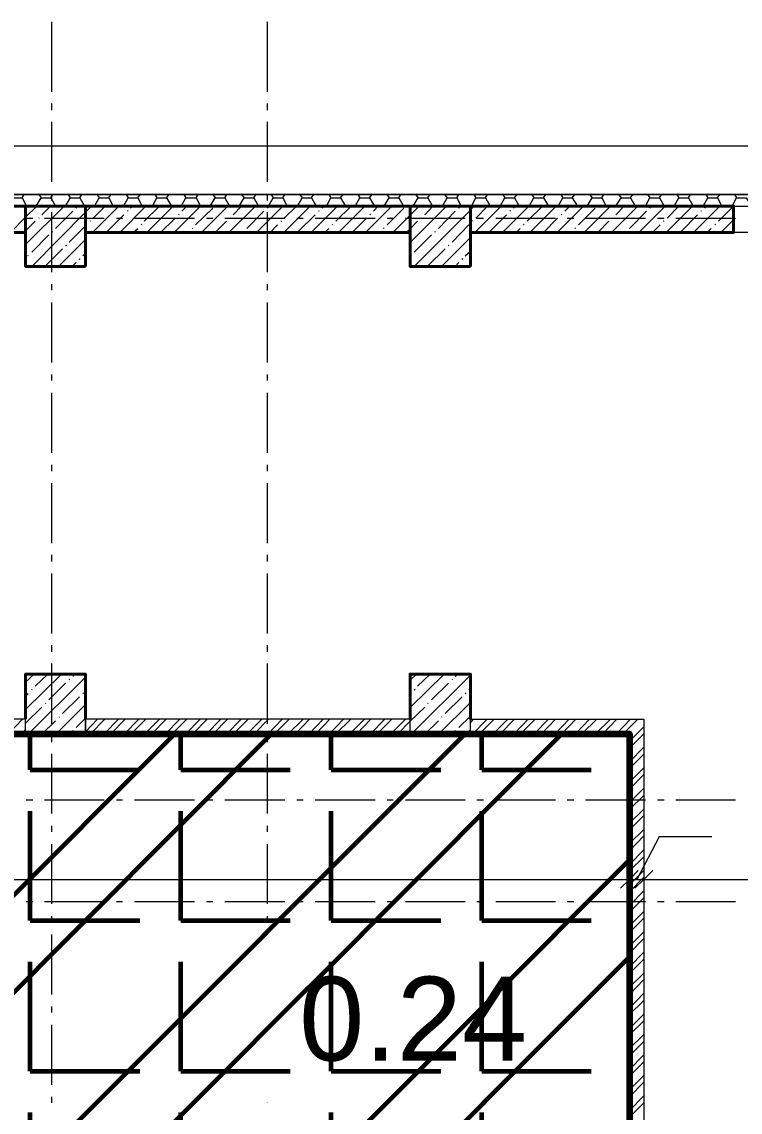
# Model space of a CAD drawing. Header units: millimetres. Extents: x -213911 to 415037, y -3642 to 107391.
# Drawn here: x -133344 to -127343, y 24805 to 33906 of the extents above; entities that cross this region are included whole.
import ezdxf

# ---------------------------------------------------------------- set-up
doc = ezdxf.new("R2010")
doc.units = ezdxf.units.MM
for name, color, linetype, lineweight in [('9.1 Стен подвал шпак', 160, 'Continuous', 90), ('9.2 Потолок подвал шпак', 90, 'Continuous', 60), ('9.3 клининг подвал', 190, 'Continuous', 60), ('Оси', 7, 'Continuous', 9)]:
    doc.layers.add(name, color=color, linetype=linetype, lineweight=lineweight)
doc.styles.get("Standard").update_dxf_attribs({"font": 'arial.ttf'})

msp = doc.modelspace()

# ---------------------------------------------------------------- linework, layer by layer
at = {"lineweight": 40}
for points in [[(-136044.5, 32147.6), (-133312.1, 32147.6), (-133312.1, 32367.9), (-136044.5, 32367.9)], [(-132812.2, 31863.7), (-132812.2, 32367.9), (-133312.1, 32367.9), (-133312.1, 31863.7)], [(-132812.2, 32147.6), (-130100.9, 32147.6), (-130100.9, 32367.9), (-132812.2, 32367.9)], [(-129596.8, 31863.7), (-129596.8, 32367.9), (-130100.9, 32367.9), (-130100.9, 31863.7)], [(-129596.8, 32147.6), (-127398.1, 32147.6), (-127398.1, 32367.9), (-129596.8, 32367.9)]]:
    msp.add_lwpolyline(points, close=True, dxfattribs=at)
for points in [[(-132812.2, 28084.9), (-132812.2, 28462), (-133312.1, 28462), (-133312.1, 28084.9)], [(-129596.8, 28084.9), (-129596.8, 28462), (-130100.9, 28462), (-130100.9, 28084.9)], [(-132812.2, 27962.1), (-133312.1, 27962.1)], [(-129596.8, 27962.1), (-130100.9, 27962.1)]]:
    msp.add_lwpolyline(points, dxfattribs=at)
at = {"lineweight": 18}
for points in [[(-128194.6, 26822.5), (-128266.6, 26746.2), (-128342.8, 26674.2)], [(-128071.7, 26822.5), (-128148, 26746.2), (-128224.2, 26674.2)]]:
    msp.add_lwpolyline(points, dxfattribs=at)
at = {"layer": 'Оси', "lineweight": 9}
for points in [[(-133091.8, 33321), (-133091.8, 33905.7)], [(-131291.3, 33321), (-131291.3, 33905.7)], [(-133091.8, 33168.5), (-133091.8, 33223.6)], [(-131291.3, 33168.5), (-131291.3, 33223.6)], [(-133091.8, 32571.2), (-133091.8, 33071.1)], [(-131291.3, 32571.2), (-131291.3, 33071.1)], [(-122140.8, 32465.3), (-122140.8, 32867.8), (-165211.7, 32867.8), (-165211.7, 29385.5), (-168333.9, 29385.5), (-168333.9, 28983)], [(-207062.6, 32465.3), (-193129.2, 32465.3), (-207062.6, 32465.3), (-207062.6, 32367.9), (-193129.2, 32367.9), (-173269.2, 32367.9), (-173269.2, 28885.6), (-164711.8, 28885.6), (-164711.8, 28983), (-164711.8, 32367.9), (-121873.9, 32367.9), (-121873.9, 28944.9)], [(-133443.4, 32465.3), (-133422.2, 32435.6), (-133341.7, 32435.6), (-133303.6, 32367.9)], [(-133341.7, 32435.6), (-133324.8, 32465.3)], [(-133223.1, 32367.9), (-133180.7, 32435.6)], [(-133201.9, 32465.3), (-133180.7, 32435.6), (-133100.2, 32435.6), (-133062.1, 32367.9)], [(-133100.2, 32435.6), (-133083.3, 32465.3)], [(-133091.8, 32414.5), (-133091.8, 32469.5)], [(-132977.4, 32367.9), (-132939.3, 32435.6)], [(-132956.2, 32465.3), (-132939.3, 32435.6), (-132858.8, 32435.6), (-132820.6, 32367.9)], [(-132858.8, 32435.6), (-132841.8, 32465.3)], [(-132735.9, 32367.9), (-132697.8, 32435.6)], [(-132714.7, 32465.3), (-132697.8, 32435.6), (-132617.3, 32435.6), (-132579.2, 32367.9)], [(-132617.3, 32435.6), (-132600.4, 32465.3)], [(-132494.4, 32367.9), (-132456.3, 32435.6)], [(-132473.3, 32465.3), (-132456.3, 32435.6), (-132375.8, 32435.6), (-132337.7, 32367.9)], [(-132375.8, 32435.6), (-132354.6, 32465.3)], [(-132253, 32367.9), (-132214.8, 32435.6)], [(-132231.8, 32465.3), (-132214.8, 32435.6), (-132134.4, 32435.6), (-132092, 32367.9)], [(-132134.4, 32435.6), (-132113.2, 32465.3)], [(-132011.5, 32367.9), (-131973.4, 32435.6)], [(-131990.3, 32465.3), (-131973.4, 32435.6), (-131888.6, 32435.6), (-131850.5, 32367.9)], [(-131888.6, 32435.6), (-131871.7, 32465.3)], [(-131770, 32367.9), (-131727.7, 32435.6)], [(-131748.8, 32465.3), (-131727.7, 32435.6), (-131647.2, 32435.6), (-131609, 32367.9)], [(-131647.2, 32435.6), (-131630.2, 32465.3)], [(-131528.6, 32367.9), (-131486.2, 32435.6)], [(-131507.4, 32465.3), (-131486.2, 32435.6), (-131405.7, 32435.6), (-131367.6, 32367.9)], [(-131405.7, 32435.6), (-131388.8, 32465.3)], [(-131291.3, 32414.5), (-131291.3, 32469.5)], [(-131282.8, 32367.9), (-131244.7, 32435.6)], [(-131261.7, 32465.3), (-131244.7, 32435.6), (-131164.2, 32435.6), (-131126.1, 32367.9)], [(-131164.2, 32435.6), (-131147.3, 32465.3)], [(-131041.4, 32367.9), (-131003.2, 32435.6)], [(-131020.2, 32465.3), (-131003.2, 32435.6), (-130922.8, 32435.6), (-130884.6, 32367.9)], [(-130922.8, 32435.6), (-130905.8, 32465.3)], [(-130799.9, 32367.9), (-130761.8, 32435.6)], [(-130778.7, 32465.3), (-130761.8, 32435.6), (-130681.3, 32435.6), (-130638.9, 32367.9)], [(-130681.3, 32435.6), (-130660.1, 32465.3)], [(-130558.4, 32367.9), (-130520.3, 32435.6)], [(-130537.3, 32465.3), (-130520.3, 32435.6), (-130439.8, 32435.6), (-130397.5, 32367.9)], [(-130439.8, 32435.6), (-130418.6, 32465.3)], [(-130317, 32367.9), (-130274.6, 32435.6)], [(-130295.8, 32465.3), (-130274.6, 32435.6), (-130194.1, 32435.6), (-130156, 32367.9)], [(-130194.1, 32435.6), (-130177.2, 32465.3)], [(-130075.5, 32367.9), (-130033.1, 32435.6)], [(-130054.3, 32465.3), (-130033.1, 32435.6), (-129952.6, 32435.6), (-129914.5, 32367.9)], [(-129952.6, 32435.6), (-129935.7, 32465.3)], [(-129829.8, 32367.9), (-129791.7, 32435.6)], [(-129812.8, 32465.3), (-129791.7, 32435.6), (-129711.2, 32435.6), (-129673, 32367.9)], [(-129711.2, 32435.6), (-129694.2, 32465.3)], [(-129588.3, 32367.9), (-129550.2, 32435.6)], [(-129567.1, 32465.3), (-129550.2, 32435.6), (-129469.7, 32435.6), (-129431.6, 32367.9)], [(-129469.7, 32435.6), (-129452.7, 32465.3)], [(-129346.8, 32367.9), (-129308.7, 32435.6)], [(-129325.7, 32465.3), (-129308.7, 32435.6), (-129228.2, 32435.6), (-129190.1, 32367.9)], [(-129228.2, 32435.6), (-129207, 32465.3)], [(-129105.4, 32367.9), (-129067.2, 32435.6)], [(-129084.2, 32465.3), (-129067.2, 32435.6), (-128986.7, 32435.6), (-128944.4, 32367.9)], [(-128986.7, 32435.6), (-128965.6, 32465.3)], [(-128863.9, 32367.9), (-128825.8, 32435.6)], [(-128842.7, 32465.3), (-128825.8, 32435.6), (-128745.3, 32435.6), (-128702.9, 32367.9)], [(-128745.3, 32435.6), (-128724.1, 32465.3)], [(-128622.4, 32367.9), (-128580.1, 32435.6)], [(-128601.2, 32465.3), (-128580.1, 32435.6), (-128499.6, 32435.6), (-128461.4, 32367.9)], [(-128499.6, 32435.6), (-128482.6, 32465.3)], [(-128381, 32367.9), (-128338.6, 32435.6)], [(-128359.8, 32465.3), (-128338.6, 32435.6), (-128258.1, 32435.6), (-128220, 32367.9)], [(-128258.1, 32435.6), (-128241.2, 32465.3)], [(-128135.2, 32367.9), (-128097.1, 32435.6)], [(-128118.3, 32465.3), (-128097.1, 32435.6), (-128016.6, 32435.6), (-127978.5, 32367.9)], [(-128016.6, 32435.6), (-127999.7, 32465.3)], [(-127893.8, 32367.9), (-127855.6, 32435.6)], [(-127872.6, 32465.3), (-127855.6, 32435.6), (-127775.2, 32435.6), (-127737, 32367.9)], [(-127775.2, 32435.6), (-127758.2, 32465.3)], [(-127652.3, 32367.9), (-127614.2, 32435.6)], [(-127631.1, 32465.3), (-127614.2, 32435.6), (-127533.7, 32435.6), (-127495.6, 32367.9)], [(-127533.7, 32435.6), (-127512.5, 32465.3)], [(-127410.8, 32367.9), (-127372.7, 32435.6)], [(-127389.6, 32465.3), (-127372.7, 32435.6), (-127292.2, 32435.6), (-127249.8, 32367.9)], [(-133439.1, 32147.6), (-133312.1, 32274.7), (-133218.9, 32367.9)], [(-133312.1, 32045.9), (-132990.1, 32367.9)], [(-133303.6, 32363.6), (-133223.1, 32363.6)], [(-133261.2, 31863.7), (-132812.2, 32317), (-132761.3, 32367.9)], [(-133176.5, 32295.8), (-133104.5, 32367.9)], [(-133091.8, 31817.1), (-133091.8, 32317)], [(-133062.1, 32363.6), (-132981.6, 32363.6)], [(-133062.1, 32181.5), (-132918.1, 32325.5)], [(-132888.4, 32350.9), (-132884.2, 32359.4)], [(-132820.6, 32363.6), (-132740.2, 32363.6)], [(-132752.9, 32147.6), (-132532.6, 32367.9)], [(-132748.6, 32266.2), (-132647, 32367.9)], [(-132574.9, 32363.6), (-132494.4, 32363.6)], [(-132524.1, 32147.6), (-132308, 32367.9)], [(-132460.6, 32325.5), (-132456.3, 32329.7)], [(-132435.1, 32350.9), (-132418.2, 32367.9)], [(-132333.5, 32363.6), (-132253, 32363.6)], [(-132320.8, 32240.8), (-132193.7, 32367.9)], [(-132299.6, 32147.6), (-132079.3, 32367.9)], [(-132092, 32363.6), (-132011.5, 32363.6)], [(-132070.8, 32147.6), (-131850.5, 32367.9)], [(-132007.3, 32325.5), (-131964.9, 32367.9)], [(-131892.9, 32211.1), (-131748.8, 32350.9)], [(-131850.5, 32363.6), (-131770, 32363.6)], [(-131842, 32147.6), (-131621.8, 32367.9)], [(-131613.3, 32147.6), (-131393, 32367.9)], [(-131609, 32363.6), (-131528.6, 32363.6)], [(-131579.4, 32295.8), (-131507.4, 32367.9)], [(-131465, 32181.5), (-131321, 32325.5)], [(-131384.5, 32147.6), (-131164.2, 32367.9)], [(-131367.6, 32363.6), (-131287.1, 32363.6)], [(-131291.3, 32350.9), (-131287.1, 32359.4)], [(-131291.3, 31817.1), (-131291.3, 32317)], [(-131155.8, 32147.6), (-130935.5, 32367.9)], [(-131151.5, 32266.2), (-131049.8, 32367.9)], [(-131126.1, 32363.6), (-131041.4, 32363.6)], [(-130927, 32147.6), (-130706.7, 32367.9)], [(-130880.4, 32363.6), (-130799.9, 32363.6)], [(-130863.4, 32325.5), (-130859.2, 32329.7)], [(-130833.8, 32350.9), (-130821.1, 32367.9)], [(-130719.4, 32240.8), (-130592.3, 32367.9)], [(-130698.2, 32147.6), (-130477.9, 32367.9)], [(-130638.9, 32363.6), (-130558.4, 32363.6)], [(-130473.7, 32147.6), (-130253.4, 32367.9)], [(-130405.9, 32325.5), (-130367.8, 32367.9)], [(-130397.5, 32363.6), (-130317, 32363.6)], [(-130291.5, 32211.1), (-130151.7, 32350.9)], [(-130244.9, 32147.6), (-130100.9, 32291.6), (-130024.7, 32367.9)], [(-130156, 32363.6), (-130075.5, 32363.6)], [(-130100.9, 32062.8), (-129795.9, 32367.9)], [(-130067, 31863.7), (-129596.8, 32334), (-129567.1, 32367.9)], [(-129978.1, 32295.8), (-129910.3, 32367.9)], [(-129914.5, 32363.6), (-129834, 32363.6)], [(-129863.7, 32181.5), (-129723.9, 32325.5)], [(-129694.2, 32350.9), (-129690, 32359.4)], [(-129673, 32363.6), (-129592.5, 32363.6)], [(-129558.7, 32147.6), (-129338.4, 32367.9)], [(-129550.2, 32266.2), (-129452.7, 32367.9)], [(-129427.3, 32363.6), (-129346.8, 32363.6)], [(-129329.9, 32147.6), (-129109.6, 32367.9)], [(-129266.3, 32325.5), (-129262.1, 32329.7)], [(-129236.7, 32350.9), (-129224, 32367.9)], [(-129185.9, 32363.6), (-129105.4, 32363.6)], [(-129122.3, 32240.8), (-128995.2, 32367.9)], [(-129101.1, 32147.6), (-128880.8, 32367.9)], [(-128944.4, 32363.6), (-128863.9, 32363.6)], [(-128872.4, 32147.6), (-128652.1, 32367.9)], [(-128808.8, 32325.5), (-128766.5, 32367.9)], [(-128702.9, 32363.6), (-128622.4, 32363.6)], [(-128694.4, 32211.1), (-128554.6, 32350.9)], [(-128647.8, 32147.6), (-128427.6, 32367.9)], [(-128461.4, 32363.6), (-128381, 32363.6)], [(-128419.1, 32147.6), (-128198.8, 32367.9)], [(-128381, 32295.8), (-128313.2, 32367.9)], [(-128266.6, 32181.5), (-128126.8, 32325.5)], [(-128220, 32363.6), (-128139.5, 32363.6)], [(-128190.3, 32147.6), (-127970, 32367.9)], [(-128097.1, 32350.9), (-128092.9, 32359.4)], [(-127978.5, 32363.6), (-127898, 32363.6)], [(-127961.6, 32147.6), (-127741.3, 32367.9)], [(-127953.1, 32266.2), (-127855.6, 32367.9)], [(-127732.8, 32147.6), (-127512.5, 32367.9)], [(-127732.8, 32363.6), (-127652.3, 32363.6)], [(-127669.2, 32325.5), (-127665, 32329.7)], [(-127639.6, 32350.9), (-127626.9, 32367.9)], [(-127525.2, 32240.8), (-127398.1, 32367.9)], [(-127491.3, 32363.6), (-127410.8, 32363.6)], [(-133324.8, 32147.6), (-133312.1, 32160.3), (-133231.6, 32240.8)], [(-133307.8, 32266.2), (-133252.7, 32266.2)], [(-133201.9, 32266.2), (-133197.7, 32270.4)], [(-133155.3, 32266.2), (-132655.4, 32266.2)], [(-132774, 32240.8), (-132769.8, 32245)], [(-132634.2, 32151.8), (-132490.2, 32295.8)], [(-132553.8, 32266.2), (-132502.9, 32266.2)], [(-132401.2, 32266.2), (-131901.4, 32266.2)], [(-132185.2, 32147.6), (-132062.3, 32266.2)], [(-132032.7, 32295.8), (-132028.4, 32300.1)], [(-131799.7, 32266.2), (-131748.8, 32266.2)], [(-131727.7, 32147.6), (-131634.5, 32240.8)], [(-131647.2, 32266.2), (-131147.3, 32266.2)], [(-131604.8, 32266.2), (-131600.6, 32270.4)], [(-131176.9, 32240.8), (-131172.7, 32245)], [(-131045.6, 32266.2), (-130994.8, 32266.2)], [(-131037.1, 32151.8), (-130893.1, 32295.8)], [(-130893.1, 32266.2), (-130393.2, 32266.2)], [(-130583.9, 32147.6), (-130465.2, 32266.2)], [(-130435.6, 32295.8), (-130431.3, 32300.1)], [(-130291.5, 32266.2), (-130240.7, 32266.2)], [(-130139, 32266.2), (-129639.1, 32266.2)], [(-130130.6, 32147.6), (-130100.9, 32177.2), (-130037.4, 32240.8)], [(-130007.7, 32266.2), (-130003.5, 32270.4)], [(-129579.8, 32240.8), (-129575.6, 32245)], [(-129541.7, 32266.2), (-129486.6, 32266.2)], [(-129435.8, 32151.8), (-129296, 32295.8)], [(-129385, 32266.2), (-128885.1, 32266.2)], [(-128986.7, 32147.6), (-128868.1, 32266.2)], [(-128838.5, 32295.8), (-128834.2, 32300.1)], [(-128787.6, 32266.2), (-128732.6, 32266.2)], [(-128635.1, 32266.2), (-128135.2, 32266.2)], [(-128533.5, 32147.6), (-128440.3, 32240.8)], [(-128410.6, 32266.2), (-128406.4, 32270.4)], [(-128033.6, 32266.2), (-127978.5, 32266.2)], [(-127982.7, 32240.8), (-127978.5, 32245)], [(-127881.1, 32266.2), (-127381.2, 32266.2)], [(-127838.7, 32151.8), (-127698.9, 32295.8)], [(-127504, 32147.6), (-127398.1, 32253.5)], [(-133261.2, 31982.4), (-133117.2, 32126.4)], [(-133091.8, 32151.8), (-133083.3, 32156)], [(-132947.7, 32067.1), (-132812.2, 32202.6), (-132803.7, 32211.1)], [(-132414, 32147.6), (-132375.8, 32181.5)], [(-132346.2, 32211.1), (-132341.9, 32215.4)], [(-131956.4, 32147.6), (-131948, 32151.8)], [(-131918.3, 32181.5), (-131914.1, 32185.7)], [(-131490.4, 32151.8), (-131486.2, 32156)], [(-131270.1, 32147.6), (-131206.6, 32211.1)], [(-130812.6, 32147.6), (-130778.7, 32181.5)], [(-130749.1, 32211.1), (-130744.8, 32215.4)], [(-130359.3, 32147.6), (-130350.9, 32151.8)], [(-130321.2, 32181.5), (-130317, 32185.7)], [(-130067, 31982.4), (-129923, 32126.4)], [(-129893.3, 32151.8), (-129889.1, 32156)], [(-129749.3, 32067.1), (-129609.5, 32211.1)], [(-129215.5, 32147.6), (-129181.6, 32181.5)], [(-129152, 32211.1), (-129147.7, 32215.4)], [(-128758, 32147.6), (-128753.8, 32151.8)], [(-128724.1, 32181.5), (-128719.9, 32185.7)], [(-128296.2, 32151.8), (-128292, 32156)], [(-128075.9, 32147.6), (-128012.4, 32211.1)], [(-127618.4, 32147.6), (-127584.5, 32181.5)], [(-127554.9, 32211.1), (-127550.6, 32215.4)], [(-133036.7, 31863.7), (-132812.2, 32088.3)], [(-132977.4, 32037.4), (-132968.9, 32041.7)], [(-129838.3, 31863.7), (-129596.8, 32105.2)], [(-129778.9, 32037.4), (-129774.7, 32041.7)], [(-133290.9, 31952.7), (-133286.6, 31956.9)], [(-133146.8, 31868), (-133002.8, 32012)], [(-132833.3, 31952.7), (-132812.2, 31973.9)], [(-130092.4, 31952.7), (-130088.2, 31956.9)], [(-129952.6, 31868), (-129808.6, 32012)], [(-129639.1, 31952.7), (-129596.8, 31990.8)], [(-132922.3, 31863.7), (-132888.4, 31897.6)], [(-132863, 31923), (-132858.8, 31931.5)], [(-129723.9, 31863.7), (-129694.2, 31897.6)], [(-129664.6, 31923), (-129660.3, 31931.5)], [(-129609.5, 31863.7), (-129596.8, 31876.4)], [(-133091.8, 31664.6), (-133091.8, 31715.5)], [(-131291.3, 31664.6), (-131291.3, 31715.5)], [(-133091.8, 31063.1), (-133091.8, 31563)], [(-131291.3, 31063.1), (-131291.3, 31563)], [(-133091.8, 30910.6), (-133091.8, 30961.4)], [(-131291.3, 30910.6), (-131291.3, 30961.4)], [(-133091.8, 30309), (-133091.8, 30808.9)], [(-131291.3, 30309), (-131291.3, 30808.9)], [(-133091.8, 30156.5), (-133091.8, 30207.3)], [(-131291.3, 30156.5), (-131291.3, 30207.3)], [(-133091.8, 29554.9), (-133091.8, 30054.8)], [(-131291.3, 29554.9), (-131291.3, 30054.8)], [(-133091.8, 29402.4), (-133091.8, 29457.5)], [(-131291.3, 29402.4), (-131291.3, 29457.5)], [(-133091.8, 28800.9), (-133091.8, 29300.8)], [(-131291.3, 28800.9), (-131291.3, 29300.8)], [(-133091.8, 28648.4), (-133091.8, 28703.4)], [(-131291.3, 28648.4), (-131291.3, 28703.4)], [(-133091.8, 28046.8), (-133091.8, 28550.9)], [(-131291.3, 28046.8), (-131291.3, 28550.9)], [(-133312.1, 28394.2), (-133240, 28462)], [(-133312.1, 28165.4), (-133011.3, 28462)], [(-133286.6, 27962.1), (-132812.2, 28436.5)], [(-133231.6, 28360.3), (-133125.7, 28462)], [(-132947.7, 28415.4), (-132943.5, 28419.6)], [(-132918.1, 28445), (-132896.9, 28462)], [(-130100.9, 28411.1), (-130045.8, 28462)], [(-130100.9, 28182.4), (-129817.1, 28462)], [(-130088.2, 27962.1), (-129596.8, 28453.5)], [(-130037.4, 28360.3), (-129931.5, 28462)], [(-129749.3, 28415.4), (-129745.1, 28419.6)], [(-129723.9, 28445), (-129702.7, 28462)], [(-133261.2, 28330.6), (-133257, 28334.9)], [(-133117.2, 28245.9), (-132977.4, 28385.7)], [(-132833.3, 28301), (-132829.1, 28305.2)], [(-130067, 28330.6), (-130058.5, 28334.9)], [(-129923, 28245.9), (-129778.9, 28385.7)], [(-129639.1, 28301), (-129630.7, 28305.2)], [(-129609.5, 28330.6), (-129596.8, 28339.1)], [(-133312.1, 28279.8), (-133290.9, 28301)], [(-133146.8, 28216.2), (-133142.6, 28220.5)], [(-133002.8, 28131.5), (-132863, 28271.3)], [(-130100.9, 28296.7), (-130092.4, 28301)], [(-129952.6, 28216.2), (-129948.4, 28220.5)], [(-129859.4, 27962.1), (-129596.8, 28224.7)], [(-129808.6, 28131.5), (-129664.6, 28271.3)], [(-133312.1, 28051), (-133176.5, 28186.6)], [(-133057.9, 27962.1), (-132812.2, 28207.8)], [(-130100.9, 28068), (-129978.1, 28186.6)], [(-133456.1, 27962.1), (-133337.5, 28084.9)], [(-133312.1, 27962.1), (-133312.1, 28084.9)], [(-133172.3, 27962.1), (-133062.1, 28072.2)], [(-133032.5, 28101.9), (-133028.2, 28106.1)], [(-132888.4, 28017.1), (-132812.2, 28093.4)], [(-132812.2, 27979), (-132710.5, 28084.9)], [(-132812.2, 27962.1), (-132812.2, 28084.9)], [(-132769.8, 27962.1), (-132651.2, 28084.9)], [(-132655.4, 27962.1), (-132536.8, 28084.9)], [(-132600.4, 27962.1), (-132481.7, 28084.9)], [(-132486, 27962.1), (-132367.4, 28084.9)], [(-132430.9, 27962.1), (-132308, 28084.9)], [(-132316.5, 27962.1), (-132193.7, 28084.9)], [(-132257.2, 27962.1), (-132138.6, 28084.9)], [(-132142.8, 27962.1), (-132024.2, 28084.9)], [(-132087.8, 27962.1), (-131964.9, 28084.9)], [(-131973.4, 27962.1), (-131854.8, 28084.9)], [(-131914.1, 27962.1), (-131795.4, 28084.9)], [(-131799.7, 27962.1), (-131681.1, 28084.9)], [(-131744.6, 27962.1), (-131626, 28084.9)], [(-131630.2, 27962.1), (-131511.6, 28084.9)], [(-131575.2, 27962.1), (-131452.3, 28084.9)], [(-131460.8, 27962.1), (-131337.9, 28084.9)], [(-131401.5, 27962.1), (-131282.8, 28084.9)], [(-131287.1, 27962.1), (-131168.5, 28084.9)], [(-131232, 27962.1), (-131109.2, 28084.9)], [(-131117.6, 27962.1), (-130994.8, 28084.9)], [(-131058.3, 27962.1), (-130939.7, 28084.9)], [(-130943.9, 27962.1), (-130825.3, 28084.9)], [(-130888.9, 27962.1), (-130770.3, 28084.9)], [(-130774.5, 27962.1), (-130655.9, 28084.9)], [(-130719.4, 27962.1), (-130596.6, 28084.9)], [(-130605, 27962.1), (-130482.2, 28084.9)], [(-130545.7, 27962.1), (-130427.1, 28084.9)], [(-130431.3, 27962.1), (-130312.7, 28084.9)], [(-130376.3, 27962.1), (-130253.4, 28084.9)], [(-130261.9, 27962.1), (-130139, 28084.9)], [(-130202.6, 27962.1), (-130100.9, 28068)], [(-130100.9, 27962.1), (-130100.9, 28084.9)], [(-129973.8, 27962.1), (-129863.7, 28072.2)], [(-129838.3, 28101.9), (-129834, 28106.1)], [(-129694.2, 28017.1), (-129596.8, 28110.3)], [(-129596.8, 28055.3), (-129571.4, 28084.9)], [(-129596.8, 27962.1), (-129596.8, 28084.9)], [(-129575.6, 27962.1), (-129457, 28084.9)], [(-129520.5, 27962.1), (-129397.7, 28084.9)], [(-129406.1, 27962.1), (-129283.3, 28084.9)], [(-129346.8, 27962.1), (-129228.2, 28084.9)], [(-129232.5, 27962.1), (-129113.8, 28084.9)], [(-129177.4, 27962.1), (-129054.5, 28084.9)], [(-129063, 27962.1), (-128944.4, 28084.9)], [(-129003.7, 27962.1), (-128885.1, 28084.9)], [(-128889.3, 27962.1), (-128770.7, 28084.9)], [(-128834.2, 27962.1), (-128715.6, 28084.9)], [(-128719.9, 27962.1), (-128601.2, 28084.9)], [(-128664.8, 27962.1), (-128541.9, 28084.9)], [(-128550.4, 27962.1), (-128427.6, 28084.9)], [(-128491.1, 27962.1), (-128372.5, 28084.9)], [(-128376.7, 27962.1), (-128258.1, 28084.9)], [(-128321.6, 27962.1), (-128198.8, 28084.9)], [(-133341.7, 27962.1), (-133312.1, 27996)], [(-133091.8, 27894.3), (-133091.8, 27949.4)], [(-132918.1, 27987.5), (-132913.8, 27991.7)], [(-132829.1, 27962.1), (-132812.2, 27979)], [(-131291.3, 27894.3), (-131291.3, 27949.4)], [(-129723.9, 27987.5), (-129719.6, 27991.7)], [(-129634.9, 27962.1), (-129596.8, 27996)], [(-128266.6, 27902.8), (-128207.3, 27962.1), (-128148, 28021.4)], [(-128266.6, 27843.4), (-128148, 27962.1), (-128148, 27966.3)], [(-128266.6, 27729.1), (-128148, 27851.9)], [(-133091.8, 27297), (-133091.8, 27796.8)], [(-131291.3, 27297), (-131291.3, 27796.8)], [(-128266.6, 27674), (-128148, 27792.6)], [(-128266.6, 27559.6), (-128148, 27678.2)], [(-128266.6, 27500.3), (-128148, 27623.2)], [(-128266.6, 27390.2), (-128148, 27508.8)], [(-133307.8, 27411.3), (-133252.7, 27411.3)], [(-133155.3, 27411.3), (-132655.4, 27411.3)], [(-132553.8, 27411.3), (-132502.9, 27411.3)], [(-132401.2, 27411.3), (-131901.4, 27411.3)], [(-131799.7, 27411.3), (-131748.8, 27411.3)], [(-131647.2, 27411.3), (-131147.3, 27411.3)], [(-131045.6, 27411.3), (-130994.8, 27411.3)], [(-130893.1, 27411.3), (-130393.2, 27411.3)], [(-130291.5, 27411.3), (-130240.7, 27411.3)], [(-130139, 27411.3), (-129639.1, 27411.3)], [(-129541.7, 27411.3), (-129486.6, 27411.3)], [(-129385, 27411.3), (-128885.1, 27411.3)], [(-128787.6, 27411.3), (-128732.6, 27411.3)], [(-128635.1, 27411.3), (-128135.2, 27411.3)], [(-128266.6, 27330.9), (-128148, 27449.5)], [(-128033.6, 27411.3), (-127978.5, 27411.3)], [(-127881.1, 27411.3), (-127381.2, 27411.3)], [(-128266.6, 27216.5), (-128148, 27335.1)], [(-128266.6, 27161.4), (-128148, 27280)], [(-133091.8, 27144.5), (-133091.8, 27195.3)], [(-131291.3, 27144.5), (-131291.3, 27195.3)], [(-128266.6, 27047), (-128148, 27165.6)], [(-133091.8, 26542.9), (-133091.8, 27042.8)], [(-131291.3, 26542.9), (-131291.3, 27042.8)], [(-128266.6, 26987.7), (-128148, 27110.6)], [(-127580.3, 27102.1), (-128020.9, 27102.1), (-128207.3, 26746.2)], [(-128266.6, 26873.3), (-128148, 26996.2)], [(-128266.6, 26818.3), (-128148, 26936.9)], [(-128266.6, 26852.1), (-128266.6, 26746.2), (-128266.6, 26627.6)], [(-128148, 26852.1), (-128148, 26746.2), (-128148, 26627.6)], [(-128266.6, 26703.9), (-128148, 26822.5)], [(-128266.6, 26644.6), (-128148, 26767.4)], [(-138425.3, 26746.2), (-138183.9, 26746.2), (-128266.6, 26746.2), (-128148, 26746.2), (-122365.3, 26746.2), (-122242.5, 26746.2), (-121992.5, 26746.2), (-121751.1, 26746.2)], [(-128266.6, 26530.2), (-128148, 26653)], [(-128266.6, 26475.1), (-128148, 26593.7)], [(-133307.8, 26564.1), (-133252.7, 26564.1)], [(-133155.3, 26564.1), (-132655.4, 26564.1)], [(-132553.8, 26564.1), (-132502.9, 26564.1)], [(-132401.2, 26564.1), (-131901.4, 26564.1)], [(-131799.7, 26564.1), (-131748.8, 26564.1)], [(-131647.2, 26564.1), (-131147.3, 26564.1)], [(-131045.6, 26564.1), (-130994.8, 26564.1)], [(-130893.1, 26564.1), (-130393.2, 26564.1)], [(-130291.5, 26564.1), (-130240.7, 26564.1)], [(-130139, 26564.1), (-129639.1, 26564.1)], [(-129541.7, 26564.1), (-129486.6, 26564.1)], [(-129385, 26564.1), (-128885.1, 26564.1)], [(-128787.6, 26564.1), (-128732.6, 26564.1)], [(-128635.1, 26564.1), (-128135.2, 26564.1)], [(-128033.6, 26564.1), (-127978.5, 26564.1)], [(-127881.1, 26564.1), (-127381.2, 26564.1)], [(-133091.8, 26390.4), (-133091.8, 26441.2)], [(-131291.3, 26390.4), (-131291.3, 26441.2)], [(-128266.6, 26360.7), (-128148, 26479.3)], [(-128266.6, 26305.7), (-128148, 26424.3)], [(-128266.6, 26191.3), (-128148, 26309.9)], [(-133091.8, 25788.8), (-133091.8, 26288.7)], [(-131291.3, 25788.8), (-131291.3, 26288.7)], [(-128266.6, 26132), (-128148, 26254.8)], [(-128266.6, 26017.6), (-128148, 26140.4)], [(-128266.6, 25962.5), (-128148, 26081.1)], [(-128266.6, 25848.1), (-128148, 25966.7)], [(-128266.6, 25788.8), (-128148, 25911.7)], [(-128266.6, 25674.4), (-128148, 25797.3)], [(-133091.8, 25636.3), (-133091.8, 25687.1)], [(-131291.3, 25636.3), (-131291.3, 25687.1)], [(-128266.6, 25619.4), (-128148, 25738)], [(-128266.6, 25505), (-128148, 25623.6)], [(-133091.8, 25034.8), (-133091.8, 25534.6)], [(-131291.3, 25034.8), (-131291.3, 25534.6)], [(-128266.6, 25449.9), (-128148, 25568.5)], [(-128266.6, 25335.5), (-128148, 25454.2)], [(-128266.6, 25276.2), (-128148, 25394.8)], [(-128266.6, 25161.8), (-128148, 25284.7)], [(-128266.6, 25106.8), (-128148, 25225.4)], [(-128266.6, 24992.4), (-128148, 25111)], [(-128266.6, 24933.1), (-128148, 25055.9)], [(-128266.6, 24818.7), (-128148, 24941.6)], [(-133091.8, 24882.2), (-133091.8, 24933.1)], [(-131291.3, 24882.2), (-131291.3, 24933.1)], [(-128266.6, 24763.6), (-128148, 24882.2)]]:
    msp.add_lwpolyline(points, dxfattribs=at)
for points in [[(-121772.3, 32465.3), (-121772.3, 29042.3), (-117781.6, 29042.3), (-117781.6, 32367.9), (-117781.6, 29046.6), (-121772.3, 29046.6), (-121772.3, 32465.3), (-121873.9, 32465.3), (-164813.5, 32465.3), (-164813.5, 32367.9), (-164813.5, 28983), (-164813.5, 32367.9), (-164813.5, 32465.3), (-121873.9, 32465.3)], [(-126195, 32367.9), (-126195, 32147.6), (-127398.1, 32147.6), (-127398.1, 32367.9)], [(-136044.5, 27962.1), (-133312.1, 27962.1), (-133312.1, 28084.9), (-136044.5, 28084.9)], [(-132812.2, 27962.1), (-130100.9, 27962.1), (-130100.9, 28084.9), (-132812.2, 28084.9)], [(-128148, 24361.2), (-128266.6, 24361.2), (-128266.6, 27962.1), (-129596.8, 27962.1), (-129596.8, 28084.9), (-128148, 28084.9), (-128148, 27962.1)]]:
    msp.add_lwpolyline(points, close=True, dxfattribs=at)

# ---------------------------------------------------------------- next in the draw order: texts
at = {"insert": (-131027.1, 25580.9), "char_height": 700, "attachment_point": 4, "bg_fill": 3, "box_fill_scale": 1.5, "bg_fill_color": 256, "bg_fill_transparency": 0}
msp.add_mtext('0.24', dxfattribs=at)

# ---------------------------------------------------------------- next in the draw order: hatches: boundary and pattern name
at = {"layer": '9.2 Потолок подвал шпак'}
h = msp.add_hatch(dxfattribs=at)
h.set_pattern_fill('ANGLE', color=256, scale=180)
h.set_pattern_definition([(0, (0, 0), (0, 1257.3), [914.4, -342.9]), (90, (0, 0), (-1257.3, 8e-14), [914.4, -342.9])])
h.paths.add_polyline_path([(-128266.6, 27962.1), (-138137.3, 27962.1), (-138154.2, 20527.3), (-136544.4, 20527.3), (-136544.4, 20908.6), (-136044.5, 20908.6), (-136044.5, 20527.3), (-133312.1, 20527.3), (-133312.1, 20908.6), (-132812.2, 20904.3), (-132812.2, 20527.3), (-130550, 20527.3), (-130550, 21222), (-128270.8, 21222)])
h.paths.add_polyline_path([(-136044.5, 25911.7), (-136544.4, 25911.7), (-136544.4, 26411.6), (-136044.5, 26411.6)], flags=16)
h.paths.add_polyline_path([(-133312.1, 23861.3), (-133312.1, 24361.2), (-132812.2, 24361.2), (-132812.2, 23861.3)], flags=16)
at = {"layer": '9.3 клининг подвал'}
h = msp.add_hatch(dxfattribs=at)
h.set_pattern_fill('ANSI32', color=256, scale=180)
h.paths.add_polyline_path([(-128266.6, 27962.1), (-138137.3, 27962.1), (-138154.2, 20527.3), (-136544.4, 20527.3), (-136544.4, 20908.6), (-136044.5, 20908.6), (-136044.5, 20527.3), (-133312.1, 20527.3), (-133312.1, 20908.6), (-132812.2, 20904.3), (-132812.2, 20527.3), (-130550, 20527.3), (-130550, 21222), (-128270.8, 21222)])
h.paths.add_polyline_path([(-136044.5, 25911.7), (-136544.4, 25911.7), (-136544.4, 26411.6), (-136044.5, 26411.6)], flags=16)
h.paths.add_polyline_path([(-133312.1, 23861.3), (-133312.1, 24361.2), (-132812.2, 24361.2), (-132812.2, 23861.3)], flags=16)

# ---------------------------------------------------------------- next in the draw order: linework, layer by layer
at = {"layer": '9.1 Стен подвал шпак'}
msp.add_lwpolyline([(-136544.4, 20527.3), (-138154.2, 20527.3), (-138137.3, 27962.1), (-128266.6, 27962.1), (-128270.8, 21222), (-130550, 21222), (-130550, 20527.3), (-132812.2, 20527.3), (-132812.2, 20904.3), (-133312.1, 20908.6), (-133312.1, 20527.3), (-136035, 20527.3), (-136044.5, 20527.3), (-136044.5, 20908.6), (-136544.4, 20908.6)], close=True, dxfattribs=at)

doc.saveas('drawing.dxf')
